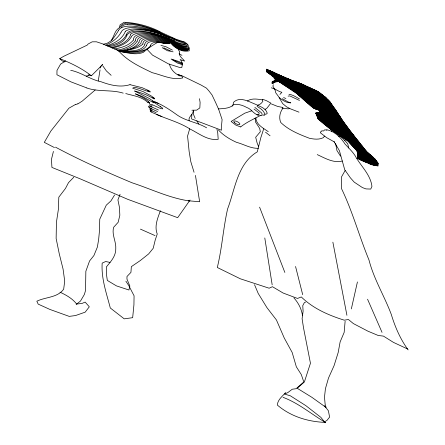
<?xml version="1.0" encoding="UTF-8"?>
<svg xmlns="http://www.w3.org/2000/svg" width="445" height="445" viewBox="0 0 445 445"><rect width="100%" height="100%" fill="white"/><g stroke="black" fill="none" stroke-linecap="round" stroke-linejoin="round"><path stroke-width="0.67" d="M263.179 114.832L263.907 115.411L264.897 114.916C264.308 110.633 260.336 108.452 257.032 106.366M191.851 114.304L191.617 118.932L221.449 130.229L221.282 128.166L222.105 119.583L218.706 109.464L215.591 102.461L212.009 94.935L208.839 90.819L206.452 88.127L200.923 84.967L182.016 75.784L178.656 74.799M345.12 321.257L344.163 332.409L340.125 341.91L338.183 352.523L334.089 365.595L328.499 378.05L325.423 388.707L324.488 397.196L325.15 404.366L326.074 407.475L311.895 397.324L297.199 388.257L304.352 382.021L310.449 363.231L303.529 327.898L302.099 318.698L303.106 311.172L302.761 305.637L304.336 302.683L305.554 302.105M98.273 80.862L100.047 69.932M351.344 308.902L357.424 281.941M263.735 128.716L260.826 137.666L257.316 151.817C237.352 163.727 235.171 189.086 227.606 208.911C223.223 228.285 222.044 248.177 217.305 267.495L240.328 278.793L269.136 288.215L272.423 286.697L283.154 293.038L297.499 298.439L301.315 296.949C313.219 308.635 328.61 315.249 344.302 320.189L348.402 319.493L353.386 323.587L367.909 331.169L378.205 335.486L383.429 336.108L393.508 342.416L407.564 348.963M53.417 151.417L51.47 159.316L51.926 167.426L79.616 178.606L127.698 199.304L177.677 217.677L190.06 200.044M273.291 84.756L272.907 86.18L275.26 90.541L275.767 92.833L278.526 96.526L282.703 103.663L286.602 106.833L290.502 108.853L298.99 112.162M193.391 110.61C193.108 113.959 189.837 115.783 188.992 118.926L189.192 120.706M189.681 128.844L187.573 136.075L189.147 151.578L190.827 161.763L194.053 172.271M160.411 210.769C157.663 218.156 154.198 226.182 157.235 234.037L155.21 240.094L153.197 248.31L148.647 253.911L140.342 260.52L131.342 266.65L130.941 272.368L126.981 276.512L126.964 279.132L129.851 286.018L128.939 290.001L116.445 285.879L107.328 280.433L106.583 275.255L106.383 266.889C110.866 261.471 115.973 256.148 115.772 248.51C116.178 241.212 111.506 234.476 113.681 227.245L118.164 222.278L119.839 215.23L119.438 207.331L117.931 199.916L120.083 194.237M100.142 67.996L100.776 66.416L102.545 64.386M182.311 64.931L182.255 63.969L172.938 59.93M345.159 170.48L341.493 176.949L341.532 188.674C352.64 211.675 359.249 236.417 368.983 259.98C373.85 279.143 384.413 296.031 391.283 314.431C395.127 327.064 400.333 339.179 408.16 349.892M232.14 106.133L233.097 104.553L233.564 102.267C239.994 96.109 248.861 101.721 255.647 104.341C259.836 106.572 265.843 107.924 267.217 113.141L266.816 113.898L265.087 114.209M114.582 194.993L110.944 200.901L106.288 205.156L99.758 219.168L99.48 230.71L98.634 239.577L97.36 247.109L93.928 255.508L89.556 260.993L85.852 271.261L85.535 290.496L84.372 294.468L80.473 301.065L76.162 304.441M283.037 108.007C279.944 112.201 278.631 117.541 280.756 122.475C288.705 130.179 299.313 134.407 309.509 138.295C314.059 139.218 318.998 139.847 323.304 137.694L324.466 136.126M285.634 392.557C282.436 396.389 277.786 399.454 277.324 405.039C290.24 416.186 307.011 421.465 323.843 422.338L327.042 420.325L329.6 417.126L328.404 410.78L324.366 405.673M338.84 136.687L339.418 135.825M357.018 158.626C358.464 156.356 357.658 153.442 357.04 151.033L347.879 140.865L341.905 136.637M282.113 108.474L282.836 107.468L277.663 106.438L271.355 103.93M331.558 131.253L332.209 130.557C336.932 133.383 341.193 136.915 345.07 140.742M73.77 177.266L68.519 182.628L65.476 188.458L58.818 197.168L58.345 209.612L56.426 222.289L56.137 238.492L59.263 253.817L63.079 269.108L64.709 281.09L63.674 289.178C57.561 297.811 45.551 296.887 36.84 301.215L38.192 304.119L49.923 309.442L69.198 316.378L75.516 315.555L85.167 312.168L89.312 306.811L85.14 302.088L82.13 303.401L76.651 304.063C72.452 298.534 66.199 295.035 60.019 292.198M88.533 75.033L91.37 75.778L102.495 64.742M149.665 103.068C146.483 98.823 140.236 96.404 135.413 93.85L142.261 96.42L152.696 102.233L153.786 102.767L154.354 102.573L154.398 102.05L149.147 98.389L134.557 90.98C141.343 92.755 147.963 95.224 153.953 98.851L154.476 98.801L154.259 98.128L150.855 95.686L143.112 91.598L132.638 88.182L134.268 87.37C139.836 87.971 144.831 90.863 150.199 91.948L149.281 90.891L142.172 87.715L130.035 84.678M182.255 63.969L182.661 63.613L182.194 62.856M95.186 89.985L82.147 101.176L77.897 103.874M279.955 94.401L281.874 92.326C278.064 91.47 275.199 88.488 271.305 87.821M240.762 126.831C246.663 122.197 253.522 119.154 260.108 115.661M247.342 101.004C251.753 97.961 257.533 99.124 262.467 99.886M272.668 81.997L275.672 80.128L273.336 77.118L267.99 72.385L266.405 69.125M89.773 74.282L87.626 75.856L86.252 76.073M65.732 60.915L60.631 64.047L56.988 70.388L56.932 74.76L71.033 81.897L86.808 87.921M75.172 104.642L68.931 108.191L50.858 131.047L44.3 142.361L54.468 147.595M231.15 121.429L244.845 113.158L251.826 110.761M265.014 109.498L267.028 108.074L270.86 103.101L266.566 100.748L263.323 99.496L262.378 99.574L262.878 101.31L261.476 103.023L259.925 104.297L257.566 105.254M342.277 161.034C333.605 163.393 324.939 158.114 317.252 154.61M75.3 104.692L77.853 103.791M289.589 108.435L288.176 108.88L282.903 108.213M103.44 44.222L107.073 43.315L110.694 41.118C114.226 36.885 114.404 30.66 119.405 27.696L120.05 24.97L124.127 22.25C136.537 22.895 148.797 25.994 159.888 31.634M170.246 51.197L167.504 50.763L162.197 47.648M130.046 84.645C120.239 87.704 110.416 85.179 101.187 81.791C90.385 79.661 81.407 72.424 70.705 70.304M182.428 64.72L177.305 62.968L171.108 59.029L178.74 61.477L182.389 63.173M288.11 96.114L289.829 95.931L299.502 100.442M191.923 110.227L196.657 110.143L199.833 107.913L200.105 102.461L199.505 98.707M258.823 115.166C253.978 114.71 251.508 108.864 246.68 107.456C242.837 105.287 238.325 103.824 233.881 104.586C229.737 108.502 223.835 108.569 218.456 108.897M377.811 165.051L372.754 165.089L357.151 151.578M375.964 165.679L377.71 165.662M368.082 163.282L378.111 163.215M369.534 163.888L378.011 163.827M370.985 164.489L377.911 164.439M363.754 161.468L376.887 161.407M365.184 162.069L377.349 162.008M366.63 162.675L377.811 162.614M360.895 160.256L375.964 160.206M362.325 160.862L376.426 160.806M357.285 158.431L374.451 158.409M358.481 159.037L375.04 159.004M359.671 159.644L375.502 159.605M372.343 156.618L357.947 156.612L363.482 161.351M357.697 157.219L373.043 157.213M357.446 157.825L373.744 157.808M357.914 155.405L370.941 155.427M358.058 156.006L371.642 156.023M357.485 153.608L368.844 153.647M357.624 154.204L369.539 154.237M370.24 154.832L357.769 154.804L367.114 162.876M357.179 151.817L366.864 151.867M357.252 152.412L367.448 152.463M357.341 153.008L368.143 153.052M356.401 150.037L365.434 150.104M356.951 150.633L365.907 150.694M357.107 151.222L366.385 151.278L373.767 157.775M355.299 148.853L364.483 148.93M355.85 149.442L364.956 149.514M353.658 147.078L363.064 147.173M354.203 147.668L363.537 147.757M354.754 148.263L364.01 148.341M351.978 145.309L361.646 145.426M352.551 145.899L362.119 146.01M353.113 146.488L362.592 146.589M350.254 143.546L360.239 143.685M350.827 144.136L360.706 144.263M351.4 144.725L361.179 144.847M348.535 141.794L358.859 141.949M349.108 142.378L359.321 142.528L281.568 75.861M349.681 142.962L359.777 143.106M346.577 140.036L357.491 140.225M347.395 140.626L357.947 140.798M347.968 141.21L358.403 141.376M344.769 138.862L356.584 139.079M345.67 139.452L357.035 139.652M342.066 137.099L355.221 137.366M342.967 137.689L355.672 137.933M343.868 138.273L356.128 138.506M339.368 135.341L353.864 135.658M354.32 136.226L340.269 135.925L317.046 115.856M341.165 136.515L354.771 136.793M258.261 148.302C250.568 148.597 243.782 144.186 236.512 142.339C229.881 139.341 223.485 135.452 218.517 130.073M336.854 133.589L352.518 133.956M337.677 134.173L352.968 134.524M338.5 134.752L353.413 135.085M334.39 131.837L351.233 132.26M335.213 132.421L351.65 132.827M336.036 133.005L352.073 133.389M331.931 130.09L349.976 130.58M332.754 130.674L350.393 131.136M333.572 131.258L350.81 131.698M329.478 128.349L348.724 128.9M330.296 128.933L349.141 129.456M331.113 129.512L349.559 130.018M327.264 126.619L347.478 127.231M327.937 127.192L347.89 127.787M328.66 127.771L348.307 128.344M325.234 124.895L346.232 125.562M325.912 125.468L346.649 126.119M326.586 126.046L347.061 126.675M323.215 123.182L344.997 123.91M323.888 123.749L345.409 124.461M324.561 124.322L345.821 125.012M320.528 120.895L343.44 121.713M321.201 121.468L343.801 122.258M321.874 122.036L344.18 122.809M322.542 122.609L344.586 123.36M318.525 119.188L342.355 120.078L298.356 82.581M319.193 119.755L342.717 120.623M319.86 120.328L343.078 121.168L297.399 82.236M317.652 117.53L341.276 118.448M317.852 118.081L341.638 118.987L299.313 82.926M318.053 118.631L341.994 119.533M317.057 115.889L340.203 116.829M317.257 116.44L340.564 117.369M317.452 116.985L340.92 117.908M316.323 114.254L339.112 115.211M316.612 114.799L339.485 115.75M316.857 115.35L339.847 116.29M338 113.603L318.192 112.741L377.944 164.244M315.75 113.163L338.372 114.137M316.039 113.709L338.74 114.677M319.555 110.694L336.526 111.467M319.777 111.228L336.898 112.001M319.994 111.762L337.266 112.535M320.216 112.301L337.633 113.069M315.405 108.93L335.43 109.876L308.98 87.392M317.185 109.537L335.797 110.404M318.959 110.143L336.159 110.939M312.64 107.234L334.334 108.291M313.291 107.785L334.696 108.814M313.947 108.341L335.063 109.348M310.677 105.576L333.244 106.711M311.333 106.127L333.605 107.234M311.984 106.678L333.973 107.762M308.074 103.374L331.864 104.614M308.724 103.924L332.209 105.137M309.375 104.475L332.549 105.66M310.026 105.026L332.893 106.183M306.121 101.727L330.841 103.056M306.772 102.278L331.18 103.574M307.423 102.823L331.525 104.097M304.202 100.086L329.823 101.499M304.825 100.631L330.162 102.016M305.476 101.182L330.502 102.539M301.749 97.911L327.765 99.396M302.361 98.456L328.282 99.925M302.973 98.996L328.799 100.448M303.59 99.541L329.322 100.976M299.913 96.287L326.207 97.828M300.525 96.826L326.725 98.351M301.137 97.372L327.247 98.873M297.477 94.123L323.61 95.708M298.089 94.663L324.288 96.237M298.695 95.202L324.972 96.771M299.307 95.747L325.651 97.305M295.658 92.51L321.574 94.117M296.264 93.05L322.252 94.646M296.871 93.584L322.931 95.174M292.332 90.302L318.386 91.97M293.172 90.852L319.193 92.504M294.006 91.409L320 93.044M294.846 91.959L320.806 93.584M289.823 88.65L315.266 90.313M290.663 89.2L316.478 90.875M291.497 89.751L317.585 91.431M286.485 86.452L310.415 88.06M287.32 87.003L311.628 88.627M288.154 87.554L312.841 89.189M314.053 89.751L288.989 88.099L267.673 69.737M283.888 84.8L306.822 86.374M284.783 85.351L308.012 86.936M285.651 85.902L309.203 87.498M272.618 82.047L274.615 82.186M280.317 82.586L302.06 84.122M272.429 82.525L273.847 82.625M281.207 83.143L303.251 84.684M272.24 83.009L273.074 83.065M282.102 83.693L304.441 85.251M282.992 84.244L305.632 85.813M275.472 80.289L296.142 81.785M274.526 80.712L297.811 82.386M273.575 81.129L277.975 81.446M278.531 81.485L299.474 82.981M272.807 81.569L275.722 81.774M279.421 82.036L300.87 83.56M274.977 78.798L291.458 80.011L348.83 129.044M275.221 79.299L292.866 80.595M275.466 79.805L294.473 81.185M273.647 76.768L285.824 77.686M274.254 77.291L287.236 78.27M274.498 77.792L288.644 78.848M290.051 79.433L274.737 78.292L278.331 81.396M270.621 74.615L280.528 75.383M271.444 75.155L281.774 75.95M272.179 75.695L283.02 76.523M272.913 76.228L284.416 77.102M268.118 72.986L276.79 73.67M268.952 73.531L278.036 74.237M269.787 74.07L279.282 74.81M266.41 70.95L271.8 71.384M266.488 71.428L273.052 71.957M266.611 71.912L274.298 72.524L317.474 109.637M267.362 72.452L275.544 73.097L318.436 109.965M266.994 69.581L267.339 69.609M268.902 70.204L266.327 69.993L282.252 83.788M266.366 70.471L270.465 70.805M188.174 200.762L199.644 201.741L195.444 175.402M288.983 94.346C292.838 94.663 296.12 97.138 299.457 98.89M118.904 51.386C126.819 52.477 135.553 55.564 143.279 52.365C147.662 48.689 152.218 45.407 157.224 42.642C161.696 41.791 166.107 45.14 170.569 42.909C174.974 48.238 182.15 52.593 189.264 50.802L189.153 47.726L187.762 44.489L184.964 42.164L176.264 39.327L159.855 31.756M189.414 200.962C169.478 198.092 151.1 189.019 132.098 182.8C106.099 171.937 80.356 160.411 55.48 147.145M160.957 45.39L165.913 46.703L172.332 50.09M256.937 114.788L258.233 115.055L259.029 114.371L259.107 112.902L254.006 109.058M110.021 262.416L105.671 261.515L102.172 263.123C101.176 278.609 106.5 293.244 110.299 307.996L124.227 318.843L132.666 317.68L133.928 304.853L134.073 295.786L128.75 285.545L125.874 281.173M173.099 51.854L171.564 51.503L163.805 47.793M149.776 103.162L147.762 102.361M123.209 93.133C111.417 89.456 98.517 92.087 86.864 88.01M125.746 93.561C133.294 95.775 141.738 96.621 147.69 102.339M180.108 59.68L184.631 61.071C182.812 58.773 179.98 57.11 179.268 53.951L179.736 51.97L178.311 49.579M259.963 115.272L262.005 115.728L262.083 114.015L261.593 112.93L254.868 107.406M362.825 187.74L365.962 188.908L370.746 189.069L371.948 186.366C370.463 174.279 360.556 165.946 355.077 155.633C352.245 151.256 348.335 147.768 344.92 143.869C340.82 137.433 334.362 131.18 326.708 129.751L326.886 130.196L324.8 129.773L323.515 130.986L321.774 130.791L321.151 131.781L320.317 131.942L320.378 132.799L326.636 137.655L334.623 142.072M240.751 126.997L235.828 125.112L231.517 121.774M282.38 98.729L288.338 102.044L290.791 102.884C286.38 102.995 282.67 100.314 279.365 97.694M161.908 116.59L151.739 112.324A1.897 0.723 25.9 0 1 150.215 110.838A1.897 0.723 25.9 0 1 152.129 110.911M156.79 114.576C167.937 119.377 179.836 122.525 190.148 129.106C198.96 133.405 207.798 140.876 218.195 139.296L217.739 132.833L216.938 129.178M283.587 97.572L285.885 98.484M177.922 74.46L181.721 76.039L182.8 77.897C172.515 80.59 162.175 75.038 152.318 72.713C140.214 66.917 127.198 60.926 118.348 50.541L102.305 43.744L96.448 41.797L92.16 41.83L88.121 44.033L87.159 45.145L63.713 56.315L59.725 58.651C70.916 63.04 81.858 68.352 91.37 75.778M283.059 397.341C298.723 403.164 311.461 414.273 325.746 422.605M140.431 229.125L155.032 235.605M158.459 109.993L150.849 106.544A2.342 0.884 25.8 0 0 148.508 106.477A2.342 0.884 25.8 0 0 150.399 108.296L157.658 111.584M156.201 112.735L151.561 110.638A2.18 0.829 25.9 0 1 149.837 108.947A2.18 0.829 25.9 0 1 152.006 109.014M64.397 61.894L62.333 60.954L59.68 58.673M268.224 70.043L288.872 79.727L301.699 84.022L318.27 91.564L329.267 101.237L335.274 109.203L341.454 119.015L349.787 130.435L366.374 151.283M206.625 127.815C197.491 122.381 186.444 121.274 177.627 115.327C170.257 110.082 162.531 104.642 153.981 101.632L153.825 102.216L160.806 106.934M180.281 76.106C174.991 73.837 170.763 69.815 169.406 64.102M268.263 131.664C263.462 128.193 256.064 124.611 255.864 117.925M160.461 106.722L162.403 107.985L162.748 108.836L160.706 108.591L152.652 104.881A2.987 1.129 25.9 0 0 149.765 104.803A2.987 1.129 25.9 0 0 151.995 107.061M362.414 187.59L354.226 182.133L350.426 177.894L344.73 169.779L339.401 150.671L334.039 141.655M265.531 132.198L270.065 135.781M325.095 96.865L326.113 97.728M320.144 93.139L328.933 100.581M317.569 91.42L330.262 102.178M316.256 90.774L330.952 103.229M315.049 90.213L331.647 104.286M313.836 89.651L332.343 105.348M312.624 89.089L333.044 106.411M311.411 88.522L333.817 107.54M310.198 87.96L334.607 108.686M307.74 86.808L336.192 110.983M306.499 86.219L336.993 112.14M305.259 85.635L337.788 113.297M304.018 85.045L338.589 114.46M302.772 84.461L339.396 115.622M301.532 83.871L340.152 116.751M300.292 83.282L340.887 117.858M296.442 81.897L343.846 122.325M295.486 81.552L344.775 123.61M294.529 81.207L345.782 124.962M293.567 80.862L346.794 126.319M292.532 80.456L347.812 127.676M290.379 79.566L349.853 130.413M289.3 79.121L350.877 131.787M288.221 78.676L351.906 133.166M287.136 78.225L353.096 134.685M286.057 77.78L354.337 136.253M284.978 77.335L355.583 137.822M283.893 76.89L356.834 139.396M282.775 76.412L358.091 140.982M280.367 75.305L360.645 144.191M279.16 74.754L362.002 145.86M277.953 74.198L363.359 147.54M276.74 73.648L364.722 149.225M319.699 111.05L366.09 150.916M320.022 111.823L375.324 159.371M273.119 71.984L316.512 109.309M320.183 112.468L376.498 160.901M271.906 71.428L315.544 108.975M319.682 112.535L377.683 162.442M270.732 70.905L314.576 108.647M319.176 112.607L378.094 163.321M269.714 70.516L293.861 91.308M318.67 112.674L378.016 163.782M268.697 70.126L291.408 89.695M317.658 112.813L377.866 164.706M266.922 69.576L286.519 86.475M317.151 112.88L377.794 165.167M266.349 69.576L284.288 85.045M316.64 112.952L377.716 165.635M316.134 113.019L377.477 165.957M266.377 70.577L272.963 76.267M274.326 77.441L280.222 82.531M315.789 113.23L376.693 165.813M266.433 71.122L270.037 74.237M316.278 114.165L345.181 139.129M350.009 143.301L375.914 165.668M266.533 71.701L267.567 72.596M275.144 79.143L277.836 81.468M316.768 115.105L342.722 137.522M353.185 146.566L375.129 165.523M275.555 80L277.341 81.541M355.622 149.197L374.345 165.384M275.372 80.334L276.846 81.613M317.318 116.607L337.421 133.989M357.074 150.983L373.561 165.24M274.988 80.506L276.351 81.685M317.591 117.358L334.05 131.598M274.604 80.673L275.856 81.758M317.864 118.109L330.691 129.211M357.224 152.173L371.892 164.867M274.22 80.845L275.355 81.83M357.296 152.768L370.702 164.372M273.836 81.018L274.966 81.991M357.441 153.425L369.506 163.871M273.453 81.185L274.61 82.192M357.602 154.098L368.31 163.376M273.069 81.357L274.259 82.392M272.785 81.619L273.909 82.592M357.925 155.45L365.912 162.381M272.64 81.997L273.553 82.792M358.086 156.128L364.7 161.863M272.49 82.375L273.202 82.992M272.34 82.753L272.846 83.198M357.802 156.963L362.258 160.834M272.19 83.137L272.49 83.399M357.635 157.358L361.04 160.317M357.469 157.758L359.605 159.61M357.307 158.159L358.091 158.843M332.209 130.557C327.57 126.608 322.542 123.243 318.097 118.96L315.694 112.969L317.702 112.841L319.81 112.118L319.215 110.36L314.081 108.419L310.588 105.91L297.149 93.839L278.731 81.546L274.943 82.036L272.123 83.671L271.973 82.03M111.15 75.322L106.366 70.916L102.873 65.949M351.311 144.386C359.571 152.24 366.763 162.447 378.078 165.979L377.749 162.892M325.2 422.75L320.862 417.349L305.804 405.618L290.346 395.8L284.511 394.064L287.859 392.562L292.27 389.225L296.114 388.707L303.813 381.944L301.276 374.529L296.342 366.819L292.176 352.479L284.277 338.061L276.423 319.949L266.922 307.612L258.206 293.422L254.523 284.678M344.814 140.442L347.756 143.896L348.713 147.99M146.867 49.145L152.518 55.124L168.394 63.863L179.752 67.507L181.799 67.518L182.266 64.931M293.895 297.866C298.389 302.9 301.582 308.958 302.517 315.683M196.746 120.884L198.837 123.927M340.492 156.106L336.954 150.571L335.575 143.301M367.553 299.218L382.032 332.376M254.974 118.331L255.508 119.56L255.38 121.802L259.696 128.438L260.314 131.764L255.68 137.255L257.138 143.04L258.667 146.789M195.194 118.431L193.542 114.532L193.514 110.944M259.585 207.159L284.85 272.451M180.82 59.958L181.966 63.012M295.552 266.494L302.689 294.657M332.871 242.169L346.916 315.294M264.792 237.958L272.173 284.811M130.78 34.287A133.161 43.927 23.2 0 1 111.022 47.571M133.333 40.095A125.924 41.569 23.4 0 1 114.359 48.944M135.286 40.918A142.289 46.82 23.2 0 1 118.648 50.062M136.882 41.585A119.182 39.51 23.5 0 1 121.057 50.48M138.834 42.408A99.547 33.158 23.8 0 1 127.498 49.706M126.514 50.09A115.594 38.17 23.7 0 0 140.998 43.193A32.741 11.036 26 0 1 169.829 43.171M142.945 44.016A107.623 35.517 23.8 0 1 122.319 50.519M144.697 44.823A60.893 20.442 24.5 0 1 116.418 49.734M146.483 45.501A62.05 20.82 24.6 0 1 117.875 50.402M169.968 42.431A17.633 5.768 25.7 0 1 162.431 42.553M146.711 45.512A26.533 8.944 26 0 1 164.778 43.554M144.809 44.734A28.602 9.64 26 0 1 166.914 43.521M142.901 43.949A30.672 10.341 26 0 1 168.616 43.421M139.085 42.386A34.81 11.737 26 0 1 173.595 44.072M137.177 41.602A36.879 12.432 26 0 1 173.745 43.41M135.269 40.818A38.949 13.133 26 0 1 173.895 42.753M133.355 40.033A41.018 13.828 26 0 1 174.045 42.097M130.652 34.087A45.663 15.419 26 0 1 173.617 40.895M131.158 37.091A132.054 43.56 23.2 0 1 112.146 48.004M126.68 35.884A111.4 37.052 23.4 0 1 109.431 46.686M131.186 37.03A44.044 14.869 26 0 1 173.839 41.468M125.368 31.3A51.364 17.355 26 0 1 166.619 36.134M125.323 31.417A167.882 54.885 22.6 0 1 107 45.729M126.374 34.526A122.814 40.64 23.3 0 1 107.523 46.041M121.023 32.352A209.445 67.857 22 0 1 105.721 45.14M118.292 30.877A1491.963 342.828 13.9 0 1 111.539 40.578M121.385 27.356A31.033 10.346 25.6 0 1 127.292 24.341M119.955 27.329A65.849 22.061 26.1 0 1 125.568 23.068M127.315 24.286A47.915 16.131 25.8 0 1 159.015 32.218M121.073 32.229A47.96 16.176 25.9 0 1 168.916 37.391M118.364 30.699A47.96 16.165 25.8 0 1 166.302 35.917M126.725 35.761A47.993 16.22 26 0 1 174.401 40.795M126.402 34.471A47.893 16.148 26 0 1 173.984 39.538M125.74 23.146A47.888 16.109 25.7 0 1 157.447 31.094A28.842 9.173 25.8 0 0 173.005 38.298A15.82 5.079 26 0 0 184.469 42.286M185.81 43.627A10.107 3.271 26 0 1 173.711 40.545M186.655 43.955A11.765 3.81 26 0 1 173.656 41.452M187.373 44.812A10.496 3.404 26 0 1 173.895 41.964M188.98 48.205A11.303 3.682 26.1 0 1 179.252 46.719M188.574 47.554A11.815 3.844 26.1 0 1 172.883 42.904M187.312 45.841A10.257 3.332 26.1 0 1 173.277 42.147M187.684 46.608A10.424 3.388 26.1 0 1 173.061 42.247M185.487 43.415A15.836 5.09 26 0 1 174.017 39.421M188.814 48.928A8.422 2.748 26.1 0 1 181.26 47.932A8.422 2.748 26.1 0 1 173.951 42.453M188.697 49.406A8.433 2.759 26.1 0 1 181.137 48.422A8.433 2.759 26.1 0 1 173.823 42.931M188.263 49.679A8.438 2.765 26.1 0 1 180.692 48.689A8.438 2.765 26.1 0 1 173.372 43.193M187.996 50.024A8.449 2.77 26.1 0 1 180.42 49.033A8.449 2.77 26.1 0 1 173.088 43.538M186.861 50.101A8.461 2.776 26.1 0 1 179.263 49.117A8.461 2.776 26.1 0 1 171.931 43.61M150.516 45.435A28.658 9.645 26.1 0 1 162.597 42.637M144.686 50.324A52.966 17.861 24.7 0 1 120.862 51.537M150.733 45.396A77.931 25.932 24.4 0 1 118.732 50.947M150.099 91.809A1.652 0.606 25.7 0 1 148.458 91.142A1.652 0.606 25.7 0 1 147.796 90.213M154.304 98.784A1.669 0.617 25.9 0 1 152.963 97.288M158.387 103.412A5.234 1.947 25.9 0 1 155.349 101.927M154.17 102.678A2.659 0.996 25.9 0 1 152.713 100.887M149.676 103.04A1.68 0.629 25.8 0 1 148.585 101.805M151.239 111.778A2.147 0.818 25.9 0 1 151.389 110.894M150.772 109.948A2.431 0.923 25.9 0 1 151.244 109.086M149.948 107.762A6.18 2.342 25.9 0 1 150.293 106.694M151.678 106.383A5.713 2.158 26 0 1 152.207 105.148M181.972 55.247A3.204 1.068 26.1 0 1 179.085 53.745M234.721 122.82A3.349 1.207 27.4 0 0 239.772 124.411A3.349 1.207 27.4 0 0 236.05 121.157A3.349 1.207 27.4 0 0 234.721 122.82"/></g></svg>
